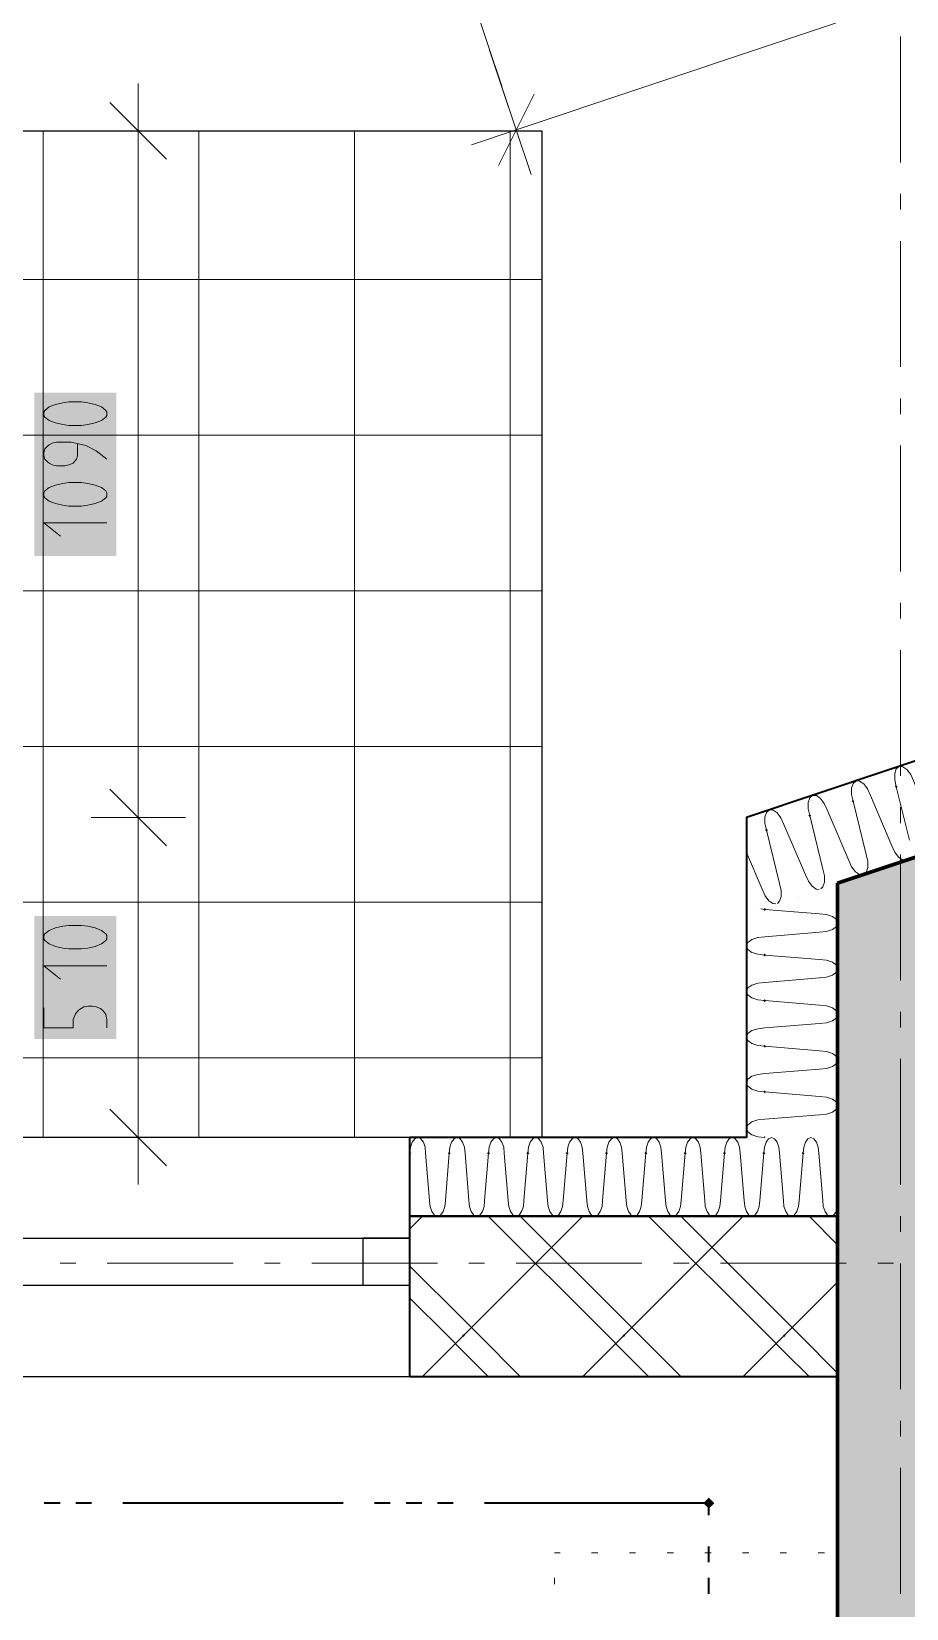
# Model space of a CAD drawing. Header units: millimetres. Extents: x 0 to 594, y 0 to 420.
# Drawn here: x 222.38 to 235.12, y 310.1 to 333.06 of the extents above; entities that cross this region are included whole.
import ezdxf

# ---------------------------------------------------------------- set-up
doc = ezdxf.new("R2010")
doc.units = ezdxf.units.MM
doc.header["$LTSCALE"] = 8
for name, color, linetype in [('PDF_Koty delkove', 7, 'Continuous'), ('PDF_Nabytek', 7, 'Continuous'), ('PDF_Obecne 0.25', 7, 'Continuous'), ('PDF_Okna', 7, 'Continuous'), ('PDF_Osy hlavni', 7, 'Continuous'), ('PDF_Pozarni useky', 7, 'Continuous'), ('PDF_Srafy', 7, 'Continuous'), ('PDF_Steny obvodove nosne', 7, 'Continuous'), ('PDF_Steny sendvic', 7, 'Continuous'), ('PDF_Zatepleni', 7, 'Continuous')]:
    doc.layers.add(name, color=color, linetype=linetype)

msp = doc.modelspace()

# ---------------------------------------------------------------- linework, layer by layer
at = {"layer": 'PDF_Koty delkove', "lineweight": 18}
for points in [[(259.448, 341.671), (256.148, 340.566), (254.753, 340.1), (254.193, 339.912), (240.515, 335.333), (229.435, 331.625)], [(227.704, 334.632), (228.355, 334.85), (229.227, 332.245)], [(228.783, 331.407), (229.435, 331.625), (229.047, 332.782)], [(223.931, 331.61), (223.931, 332.297)], [(229.217, 332.276), (229.435, 331.625), (229.653, 330.973)], [(224.343, 331.198), (223.518, 332.022)], [(229.695, 332.146), (229.175, 331.103)], [(224.617, 331.61), (223.931, 331.61), (223.244, 331.61)], [(223.931, 316.956), (223.931, 321.612), (223.931, 331.61)], [(222.831, 327.651), (222.724, 327.627), (222.633, 327.59), (222.571, 327.541), (222.557, 327.516), (222.557, 327.468), (222.571, 327.443), (222.633, 327.395), (222.724, 327.358), (222.831, 327.333), (222.922, 327.32), (223.105, 327.32), (223.197, 327.333), (223.304, 327.358), (223.396, 327.395), (223.457, 327.443), (223.473, 327.468), (223.473, 327.516), (223.457, 327.541), (223.396, 327.59), (223.304, 327.627), (223.197, 327.651), (223.105, 327.663)], [(223.105, 327.663), (222.922, 327.663), (222.831, 327.651)], [(223.473, 326.832), (223.32, 326.954), (223.167, 327.028), (222.953, 327.076), (222.739, 327.076), (222.679, 327.064), (222.633, 327.039), (222.602, 327.015), (222.571, 326.979), (222.557, 326.929), (222.557, 326.881), (222.571, 326.832), (222.602, 326.795), (222.633, 326.771), (222.679, 326.746), (222.739, 326.733), (222.862, 326.733), (222.922, 326.746), (222.983, 326.771), (223.029, 326.832), (223.045, 326.881), (223.045, 327.052)], [(223.473, 325.902), (222.557, 325.902), (222.8, 325.707)], [(224.343, 321.2), (223.518, 322.024)], [(224.617, 321.612), (223.931, 321.612), (223.244, 321.612)], [(223.105, 320.043), (222.922, 320.043), (222.831, 320.03), (222.724, 320.006), (222.633, 319.969), (222.571, 319.921), (222.557, 319.896), (222.557, 319.847), (222.571, 319.822), (222.633, 319.774), (222.724, 319.737), (222.831, 319.712), (222.922, 319.7), (223.105, 319.7), (223.197, 319.712), (223.304, 319.737), (223.396, 319.774), (223.457, 319.822), (223.473, 319.847), (223.473, 319.896), (223.457, 319.921), (223.396, 319.969), (223.304, 320.006), (223.197, 320.03)], [(223.197, 320.03), (223.105, 320.043)], [(223.473, 319.456), (222.557, 319.456), (222.8, 319.26)], [(222.557, 318.844), (222.557, 318.551), (222.983, 318.551), (222.983, 318.673), (223.015, 318.758), (223.06, 318.808), (223.136, 318.856), (223.197, 318.868), (223.258, 318.868), (223.32, 318.856), (223.38, 318.832), (223.426, 318.795), (223.457, 318.747), (223.473, 318.673), (223.473, 318.551)], [(224.343, 316.544), (223.518, 317.368)], [(224.617, 316.956), (223.931, 316.956), (223.244, 316.956)], [(223.931, 316.956), (223.931, 316.269)]]:
    msp.add_lwpolyline(points, dxfattribs=at)
msp.add_lwpolyline([(223.105, 326.489), (222.922, 326.489), (222.831, 326.477), (222.724, 326.452), (222.633, 326.416), (222.571, 326.367), (222.557, 326.342), (222.557, 326.294), (222.571, 326.269), (222.633, 326.22), (222.724, 326.184), (222.831, 326.159), (222.922, 326.146), (223.105, 326.146), (223.197, 326.159), (223.304, 326.184), (223.396, 326.22), (223.457, 326.269), (223.473, 326.294), (223.473, 326.342), (223.457, 326.367), (223.396, 326.416), (223.304, 326.452), (223.197, 326.477)], close=True, dxfattribs=at)
at = {"layer": 'PDF_Koty delkove', "color": 7, "lineweight": 18, "true_color": 0xffffff, "transparency": 33554559}
for points in [[(223.61, 325.422), (223.61, 327.8), (222.419, 325.422), (222.419, 327.8)], [(223.61, 318.388), (223.61, 320.18), (222.419, 318.388), (222.419, 320.18)]]:
    msp.add_solid(points, dxfattribs=at)
at = {"layer": 'PDF_Nabytek', "lineweight": 13}
for points in [[(229.993, 310.911), (229.993, 310.911)], [(230.073, 310.911), (229.993, 310.911)], [(229.993, 310.911), (229.993, 310.911)], [(230.623, 310.911), (230.531, 310.911)], [(231.172, 310.911), (231.081, 310.911)], [(231.722, 310.911), (231.63, 310.911)], [(232.271, 310.911), (232.18, 310.911)], [(232.821, 310.911), (232.729, 310.911)], [(233.37, 310.911), (233.279, 310.911)], [(233.92, 310.911), (233.828, 310.911)], [(234.114, 310.911), (234.114, 310.911)], [(234.114, 310.911), (234.114, 310.911)], [(229.993, 310.451), (229.993, 310.543)], [(234.114, 310.451), (234.114, 310.543)]]:
    msp.add_lwpolyline(points, dxfattribs=at)
at = {"layer": 'PDF_Obecne 0.25', "lineweight": 25}
for points in [[(205.116, 331.61), (229.809, 331.61)], [(229.809, 331.61), (229.809, 316.956)]]:
    msp.add_lwpolyline(points, dxfattribs=at)
at = {"layer": 'PDF_Okna', "lineweight": 25}
for points in [[(227.886, 316.956), (211.4, 316.956)], [(211.4, 315.49), (227.886, 315.49)], [(211.4, 314.804), (227.886, 314.804)], [(211.4, 313.476), (227.886, 313.476)]]:
    msp.add_lwpolyline(points, dxfattribs=at)
msp.add_lwpolyline([(227.886, 315.49), (227.199, 315.49), (227.199, 314.804), (227.886, 314.804)], close=True, dxfattribs=at)
at = {"layer": 'PDF_Osy hlavni', "lineweight": 18}
for points in [[(235.03, 331.15), (235.03, 332.982)], [(235.03, 330.463), (235.03, 330.692)], [(235.03, 328.173), (235.03, 330.005)], [(235.03, 327.486), (235.03, 327.715)], [(235.03, 325.197), (235.03, 327.028)], [(235.03, 324.51), (235.03, 324.739)], [(235.03, 322.22), (235.03, 324.052)], [(235.03, 321.533), (235.03, 321.762)], [(235.03, 319.243), (235.03, 321.075)], [(235.03, 318.557), (235.03, 318.785)], [(235.03, 316.267), (235.03, 318.099)], [(235.03, 315.58), (235.03, 315.809)], [(223.021, 315.124), (222.792, 315.124)], [(225.311, 315.124), (223.479, 315.124)], [(225.998, 315.124), (225.769, 315.124)], [(228.287, 315.124), (226.456, 315.124)], [(228.974, 315.124), (228.745, 315.124)], [(231.264, 315.124), (229.432, 315.124)], [(231.951, 315.124), (231.722, 315.124)], [(234.24, 315.124), (232.409, 315.124)], [(234.927, 315.124), (234.698, 315.124)], [(235.03, 313.29), (235.03, 315.122)], [(235.03, 312.603), (235.03, 312.832)], [(235.03, 310.314), (235.03, 312.145)]]:
    msp.add_lwpolyline(points, dxfattribs=at)
at = {"layer": 'PDF_Pozarni useky', "lineweight": 35}
for points in [[(222.792, 311.632), (222.563, 311.632)], [(223.25, 311.632), (223.021, 311.632)], [(226.913, 311.632), (223.708, 311.632)], [(227.6, 311.632), (227.371, 311.632)], [(228.058, 311.632), (227.829, 311.632)], [(228.516, 311.632), (228.287, 311.632)], [(232.18, 311.632), (228.974, 311.632)], [(232.237, 311.458), (232.237, 311.632)], [(232.237, 310.772), (232.237, 311.001)], [(232.237, 310.314), (232.237, 310.543)]]:
    msp.add_lwpolyline(points, dxfattribs=at)
at = {"layer": 'PDF_Pozarni useky', "lineweight": 35, "transparency": 33554559}
for points in [[(232.317, 311.632), (232.237, 311.552), (232.237, 311.713), (232.156, 311.632)], [(232.237, 311.552), (232.156, 311.632), (232.317, 311.632), (232.237, 311.713)]]:
    msp.add_solid(points, dxfattribs=at)
at = {"layer": 'PDF_Srafy', "lineweight": 9}
for points in [[(222.545, 331.61), (222.545, 327.181), (222.545, 322.648), (222.545, 318.115), (222.545, 316.956)], [(224.811, 331.61), (224.811, 329.448), (224.811, 324.915), (224.811, 320.381), (224.811, 316.956)], [(227.078, 331.61), (227.078, 327.181), (227.078, 322.648), (227.078, 318.115), (227.078, 316.956)], [(229.345, 331.61), (229.345, 329.448), (229.345, 324.915), (229.345, 320.381), (229.345, 316.956)], [(229.81, 329.448), (229.345, 329.448), (224.811, 329.448), (220.278, 329.448), (215.745, 329.448), (211.211, 329.448), (206.678, 329.448)], [(229.81, 327.181), (227.078, 327.181), (222.545, 327.181), (218.011, 327.181), (213.478, 327.181), (208.945, 327.181)], [(229.81, 324.915), (229.345, 324.915), (224.811, 324.915), (220.278, 324.915), (215.745, 324.915), (211.211, 324.915)], [(229.81, 322.648), (227.078, 322.648), (222.545, 322.648), (218.011, 322.648), (213.478, 322.648)], [(229.81, 320.381), (229.345, 320.381), (224.811, 320.381), (220.278, 320.381), (215.745, 320.381), (211.211, 320.381)], [(229.81, 318.115), (227.078, 318.115), (222.545, 318.115), (218.011, 318.115), (213.478, 318.115)]]:
    msp.add_lwpolyline(points, dxfattribs=at)
at = {"layer": 'PDF_Steny obvodove nosne', "lineweight": 70}
msp.add_lwpolyline([(234.114, 320.656), (234.114, 316.956), (234.114, 315.811), (234.114, 313.476), (234.114, 263.606), (234.114, 262.278), (234.114, 238.786), (234.114, 236.45), (235.946, 236.45), (235.946, 238.648), (235.946, 246.25), (235.946, 247.67), (235.946, 257.744), (235.946, 319), (235.946, 321.269)], close=True, dxfattribs=at)
at = {"layer": 'PDF_Steny obvodove nosne', "color": 9, "lineweight": 9, "true_color": 0xc0c0c0, "transparency": 33554559}
msp.add_solid([(234.114, 320.656), (234.114, 236.45), (235.946, 321.269), (235.946, 236.45)], dxfattribs=at)
at = {"layer": 'PDF_Steny sendvic', "lineweight": 9}
for points in [[(228.001, 316.956), (227.957, 316.938), (227.92, 316.889), (227.895, 316.815), (227.886, 316.727)], [(228.115, 316.727), (228.106, 316.815), (228.082, 316.889), (228.044, 316.938), (228.001, 316.956)], [(228.402, 316.04), (228.459, 316.727), (228.467, 316.815), (228.492, 316.889), (228.529, 316.938), (228.573, 316.956)], [(228.688, 316.727), (228.679, 316.815), (228.654, 316.889), (228.617, 316.938), (228.573, 316.956)], [(228.974, 316.04), (229.031, 316.727), (229.04, 316.815), (229.064, 316.889), (229.102, 316.938), (229.145, 316.956)], [(229.26, 316.727), (229.251, 316.815), (229.226, 316.889), (229.189, 316.938), (229.145, 316.956)], [(229.547, 316.04), (229.603, 316.727), (229.612, 316.815), (229.637, 316.889), (229.674, 316.938), (229.718, 316.956)], [(229.832, 316.727), (229.824, 316.815), (229.799, 316.889), (229.762, 316.938), (229.718, 316.956)], [(230.185, 316.815), (230.176, 316.727)], [(230.29, 316.956), (230.246, 316.938), (230.209, 316.889), (230.185, 316.815)], [(230.405, 316.727), (230.396, 316.815), (230.371, 316.889), (230.334, 316.938), (230.29, 316.956)], [(230.863, 316.956), (230.819, 316.938), (230.782, 316.889), (230.757, 316.815), (230.748, 316.727)], [(230.977, 316.727), (230.968, 316.815), (230.944, 316.889), (230.907, 316.938), (230.863, 316.956)], [(231.435, 316.956), (231.391, 316.938), (231.354, 316.889), (231.329, 316.815), (231.321, 316.727)], [(231.55, 316.727), (231.541, 316.815), (231.516, 316.889), (231.479, 316.938), (231.435, 316.956)], [(232.008, 316.956), (231.964, 316.938), (231.927, 316.889), (231.902, 316.815), (231.893, 316.727)], [(232.122, 316.727), (232.113, 316.815), (232.089, 316.889), (232.051, 316.938), (232.008, 316.956)], [(232.58, 316.956), (232.536, 316.938), (232.499, 316.889), (232.474, 316.815), (232.466, 316.727)], [(232.694, 316.727), (232.686, 316.815), (232.661, 316.889), (232.624, 316.938), (232.58, 316.956)], [(233.152, 316.956), (233.109, 316.938), (233.071, 316.889), (233.047, 316.815), (233.038, 316.727)], [(233.267, 316.727), (233.258, 316.815), (233.233, 316.889), (233.196, 316.938), (233.152, 316.956)], [(233.725, 316.956), (233.681, 316.938), (233.644, 316.889), (233.619, 316.815), (233.61, 316.727)], [(233.769, 316.938), (233.725, 316.956)], [(233.839, 316.727), (233.831, 316.815), (233.806, 316.889), (233.769, 316.938)], [(228.115, 316.727), (228.172, 316.04), (228.181, 315.952), (228.205, 315.877), (228.243, 315.827), (228.275, 315.811)], [(228.688, 316.727), (228.744, 316.04), (228.753, 315.952), (228.778, 315.877), (228.815, 315.827), (228.847, 315.811)], [(229.26, 316.727), (229.317, 316.04), (229.325, 315.952), (229.35, 315.877), (229.388, 315.827), (229.42, 315.811)], [(229.832, 316.727), (229.889, 316.04), (229.898, 315.952), (229.923, 315.877), (229.96, 315.827), (229.992, 315.811)], [(230.119, 316.04), (230.176, 316.727)], [(230.405, 316.727), (230.461, 316.04), (230.47, 315.952), (230.495, 315.877), (230.532, 315.827), (230.564, 315.811)], [(230.692, 316.04), (230.748, 316.727)], [(230.977, 316.727), (231.034, 316.04)], [(231.264, 316.04), (231.321, 316.727)], [(231.55, 316.727), (231.606, 316.04)], [(231.836, 316.04), (231.893, 316.727)], [(232.122, 316.727), (232.179, 316.04)], [(232.409, 316.04), (232.466, 316.727)], [(232.694, 316.727), (232.751, 316.04)], [(232.981, 316.04), (233.038, 316.727)], [(233.267, 316.727), (233.324, 316.04)], [(233.554, 316.04), (233.61, 316.727)], [(233.839, 316.727), (233.896, 316.04)], [(228.299, 315.811), (228.331, 315.827), (228.368, 315.877), (228.393, 315.952), (228.402, 316.04)], [(228.402, 316.04), (228.402, 316.04)], [(228.871, 315.811), (228.903, 315.827), (228.941, 315.877), (228.966, 315.952), (228.974, 316.04)], [(228.974, 316.04), (228.974, 316.04)], [(229.444, 315.811), (229.476, 315.827), (229.513, 315.877), (229.538, 315.952), (229.547, 316.04)], [(229.547, 316.04), (229.547, 316.04)], [(230.016, 315.811), (230.048, 315.827), (230.085, 315.877), (230.11, 315.952), (230.119, 316.04)], [(230.119, 316.04), (230.119, 316.04)], [(230.589, 315.811), (230.621, 315.827), (230.658, 315.877), (230.683, 315.952), (230.692, 316.04)], [(230.692, 316.04), (230.692, 316.04)], [(231.034, 316.04), (231.043, 315.952), (231.068, 315.877), (231.105, 315.827), (231.137, 315.811)], [(231.161, 315.811), (231.193, 315.827), (231.23, 315.877), (231.255, 315.952)], [(231.255, 315.952), (231.264, 316.04)], [(231.264, 316.04), (231.264, 316.04)], [(231.606, 316.04), (231.615, 315.952), (231.64, 315.877), (231.677, 315.827), (231.709, 315.811)], [(231.733, 315.811), (231.765, 315.827), (231.803, 315.877), (231.828, 315.952), (231.836, 316.04)], [(231.836, 316.04), (231.836, 316.04)], [(232.179, 316.04), (232.187, 315.952), (232.212, 315.877), (232.25, 315.827), (232.282, 315.811)], [(232.306, 315.811), (232.338, 315.827), (232.375, 315.877), (232.4, 315.952), (232.409, 316.04)], [(232.409, 316.04), (232.409, 316.04)], [(232.751, 316.04), (232.76, 315.952), (232.785, 315.877), (232.822, 315.827), (232.854, 315.811)], [(232.878, 315.811), (232.91, 315.827), (232.948, 315.877), (232.973, 315.952), (232.981, 316.04)], [(232.981, 316.04), (232.981, 316.04)], [(233.324, 316.04), (233.332, 315.952), (233.357, 315.877), (233.395, 315.827), (233.427, 315.811)], [(233.451, 315.811), (233.483, 315.827), (233.52, 315.877), (233.545, 315.952), (233.554, 316.04)], [(233.554, 316.04), (233.554, 316.04)], [(233.896, 316.04), (233.905, 315.952), (233.93, 315.877), (233.967, 315.827), (233.999, 315.811)], [(234.023, 315.811), (234.055, 315.827), (234.092, 315.877), (234.114, 315.942)], [(227.886, 315.628), (228.069, 315.811)], [(228.069, 313.476), (228.665, 314.071), (230.405, 315.811)], [(231.362, 313.476), (231, 313.837), (230.767, 314.071), (229.026, 315.811)], [(231.829, 313.476), (231.234, 314.071), (231, 314.304), (229.493, 315.811)], [(230.405, 313.476), (231, 314.071), (232.74, 315.811)], [(233.697, 313.476), (233.336, 313.837), (233.102, 314.071), (231.362, 315.811)], [(234.114, 313.526), (233.569, 314.071), (233.336, 314.304), (231.829, 315.811)], [(234.114, 315.394), (233.697, 315.811)], [(229.493, 313.476), (228.898, 314.071), (228.665, 314.304), (227.886, 315.083)], [(232.74, 313.476), (233.336, 314.071), (234.114, 314.849)], [(229.026, 313.476), (228.665, 313.837), (228.431, 314.071), (227.886, 314.616)]]:
    msp.add_lwpolyline(points, dxfattribs=at)
at = {"layer": 'PDF_Steny sendvic', "lineweight": 35}
for points in [[(227.886, 315.811), (234.114, 315.811), (234.114, 316.956)], [(232.786, 316.956), (227.886, 316.956)], [(227.886, 315.811), (227.886, 316.956)], [(227.886, 313.476), (227.886, 314.804), (227.886, 315.49), (227.886, 315.811)], [(227.886, 313.476), (234.068, 313.476), (234.114, 313.476), (234.114, 315.811), (227.886, 315.811)]]:
    msp.add_lwpolyline(points, dxfattribs=at)
at = {"layer": 'PDF_Steny sendvic', "lineweight": 9, "transparency": 33554559}
for points in [[(227.886, 316.748), (227.907, 316.727), (227.886, 316.706)], [(228.459, 316.706), (228.438, 316.727), (228.479, 316.727), (228.459, 316.748)], [(229.031, 316.706), (229.01, 316.727), (229.052, 316.727), (229.031, 316.748)], [(229.603, 316.706), (229.583, 316.727), (229.624, 316.727), (229.603, 316.748)], [(230.176, 316.706), (230.155, 316.727), (230.196, 316.727), (230.176, 316.748)], [(230.748, 316.706), (230.728, 316.727), (230.769, 316.727), (230.748, 316.748)], [(231.321, 316.706), (231.3, 316.727), (231.341, 316.727), (231.321, 316.748)], [(231.893, 316.706), (231.872, 316.727), (231.914, 316.727), (231.893, 316.748)], [(232.466, 316.706), (232.445, 316.727), (232.486, 316.727), (232.466, 316.748)], [(233.038, 316.706), (233.017, 316.727), (233.059, 316.727), (233.038, 316.748)], [(233.61, 316.706), (233.59, 316.727), (233.631, 316.727), (233.61, 316.748)], [(228.665, 314.05), (228.644, 314.071), (228.685, 314.071), (228.665, 314.091)], [(231, 314.05), (230.979, 314.071), (231.021, 314.071), (231, 314.091)], [(233.336, 314.05), (233.315, 314.071), (233.356, 314.071), (233.336, 314.091)]]:
    msp.add_solid(points, dxfattribs=at)
at = {"layer": 'PDF_Zatepleni', "lineweight": 35}
for points in [[(235.946, 322.67), (232.786, 321.612), (232.786, 320.212)], [(234.114, 316.956), (234.114, 320.656), (235.946, 321.269), (235.946, 321.463)], [(232.786, 320.212), (232.786, 316.956)]]:
    msp.add_lwpolyline(points, dxfattribs=at)
at = {"layer": 'PDF_Zatepleni', "lineweight": 9}
for points in [[(235.158, 321.286), (234.967, 322.062), (234.945, 322.162), (234.945, 322.253), (234.967, 322.321), (235.009, 322.356)], [(235.732, 321.198), (235.691, 321.204), (235.632, 321.245), (235.577, 321.318), (235.535, 321.412), (235.219, 322.147), (235.177, 322.24), (235.123, 322.313), (235.064, 322.353), (235.009, 322.356)], [(234.499, 320.786), (234.529, 320.815), (234.551, 320.884), (234.551, 320.975), (234.528, 321.075), (234.338, 321.852), (234.315, 321.951), (234.315, 322.042), (234.338, 322.11), (234.379, 322.145)], [(235.103, 320.987), (235.061, 320.994), (235.002, 321.035), (234.947, 321.108), (234.905, 321.201), (234.59, 321.936), (234.548, 322.029), (234.493, 322.102), (234.434, 322.143), (234.38, 322.146)], [(233.87, 320.575), (233.899, 320.604), (233.922, 320.673), (233.922, 320.764), (233.899, 320.864), (233.708, 321.641), (233.685, 321.74), (233.685, 321.831), (233.708, 321.9), (233.75, 321.935)], [(234.473, 320.777), (234.432, 320.783), (234.372, 320.824), (234.317, 320.897), (234.275, 320.99), (233.96, 321.725), (233.918, 321.818), (233.863, 321.891), (233.804, 321.932), (233.75, 321.935)], [(233.24, 320.364), (233.269, 320.394), (233.292, 320.462), (233.292, 320.553), (233.269, 320.654), (233.078, 321.43), (233.056, 321.53), (233.056, 321.62), (233.078, 321.689), (233.12, 321.724)], [(233.843, 320.566), (233.802, 320.572), (233.743, 320.613), (233.688, 320.686), (233.646, 320.78), (233.33, 321.514), (233.288, 321.608), (233.234, 321.68), (233.175, 321.721), (233.12, 321.724)], [(232.786, 321.104), (233.016, 320.569), (233.058, 320.475), (233.113, 320.402), (233.172, 320.361), (233.214, 320.355)], [(234.528, 321.075), (234.528, 321.075)], [(233.899, 320.864), (233.899, 320.864)], [(234.801, 320.886), (234.801, 320.886)], [(234.801, 320.886), (234.801, 320.886)], [(233.269, 320.654), (233.269, 320.654)], [(234.172, 320.676), (234.171, 320.676)], [(234.171, 320.676), (234.171, 320.675)], [(232.912, 320.254), (232.912, 320.254)], [(232.912, 320.254), (232.912, 320.254)], [(233.848, 320.21), (233.052, 320.276), (232.995, 320.282)], [(233.542, 320.465), (233.542, 320.465)], [(233.542, 320.465), (233.542, 320.465)], [(234.114, 320.063), (234.095, 320.026), (234.037, 319.982), (233.951, 319.953), (233.848, 319.943), (233.052, 319.878), (232.95, 319.867), (232.864, 319.839), (232.806, 319.796), (232.786, 319.745)], [(233.848, 320.21), (233.848, 320.21)], [(234.114, 320.091), (234.095, 320.128), (234.037, 320.171), (233.951, 320.2), (233.848, 320.21)], [(233.848, 319.546), (233.052, 319.612), (232.95, 319.622), (232.864, 319.651), (232.806, 319.694), (232.786, 319.745)], [(234.114, 319.399), (234.095, 319.362), (234.037, 319.318), (233.951, 319.289), (233.848, 319.279), (233.052, 319.214), (232.95, 319.203), (232.864, 319.175), (232.806, 319.132), (232.786, 319.081)], [(233.848, 319.546), (233.848, 319.546)], [(234.095, 319.464), (234.037, 319.507), (233.951, 319.536), (233.848, 319.546)], [(234.114, 319.427), (234.095, 319.464)], [(234.114, 318.763), (234.095, 318.8), (234.037, 318.843), (233.951, 318.872), (233.848, 318.882), (233.052, 318.948), (232.95, 318.958), (232.864, 318.987), (232.806, 319.03), (232.786, 319.081)], [(233.848, 318.882), (233.848, 318.882)], [(234.114, 318.735), (234.095, 318.698), (234.037, 318.654), (233.951, 318.625), (233.848, 318.615), (233.052, 318.55), (232.95, 318.539), (232.864, 318.511), (232.806, 318.468), (232.786, 318.417)], [(234.114, 318.099), (234.095, 318.136), (234.037, 318.179), (233.951, 318.208), (233.848, 318.218), (233.052, 318.284), (232.95, 318.294), (232.864, 318.323), (232.806, 318.366), (232.786, 318.417)], [(233.848, 318.218), (233.848, 318.218)], [(234.114, 318.071), (234.095, 318.034), (234.037, 317.99), (233.951, 317.961), (233.848, 317.951), (233.052, 317.885), (232.95, 317.875), (232.864, 317.847), (232.806, 317.804), (232.786, 317.753)], [(234.114, 317.435), (234.095, 317.472), (234.037, 317.515), (233.951, 317.544), (233.848, 317.554), (233.052, 317.62), (232.95, 317.63), (232.864, 317.659), (232.806, 317.702), (232.786, 317.753)], [(233.848, 317.554), (233.848, 317.554)], [(234.114, 317.407), (234.095, 317.37), (234.037, 317.326), (233.951, 317.297), (233.848, 317.287), (233.052, 317.221), (232.95, 317.211), (232.864, 317.183), (232.806, 317.14), (232.786, 317.089)], [(232.786, 317.089), (232.806, 317.038), (232.864, 316.995), (232.95, 316.966), (233.052, 316.956)]]:
    msp.add_lwpolyline(points, dxfattribs=at)
at = {"layer": 'PDF_Zatepleni', "lineweight": 9, "transparency": 33554559}
for points in [[(234.967, 322.042), (234.947, 322.062), (234.988, 322.062), (234.967, 322.083)], [(234.338, 321.831), (234.317, 321.852), (234.358, 321.852), (234.338, 321.872)], [(233.708, 321.62), (233.687, 321.641), (233.729, 321.641), (233.708, 321.661)], [(233.078, 321.409), (233.058, 321.43), (233.099, 321.43), (233.078, 321.451)], [(233.052, 320.255), (233.031, 320.276), (233.072, 320.276), (233.052, 320.297)], [(233.052, 319.591), (233.031, 319.612), (233.072, 319.612), (233.052, 319.633)], [(233.052, 318.927), (233.031, 318.948), (233.072, 318.948), (233.052, 318.969)], [(233.052, 318.263), (233.031, 318.284), (233.072, 318.284), (233.052, 318.305)], [(233.052, 317.599), (233.031, 317.62), (233.072, 317.62), (233.052, 317.64)], [(233.031, 316.956), (233.052, 316.976), (233.072, 316.956)]]:
    msp.add_solid(points, dxfattribs=at)

doc.saveas('drawing.dxf')
